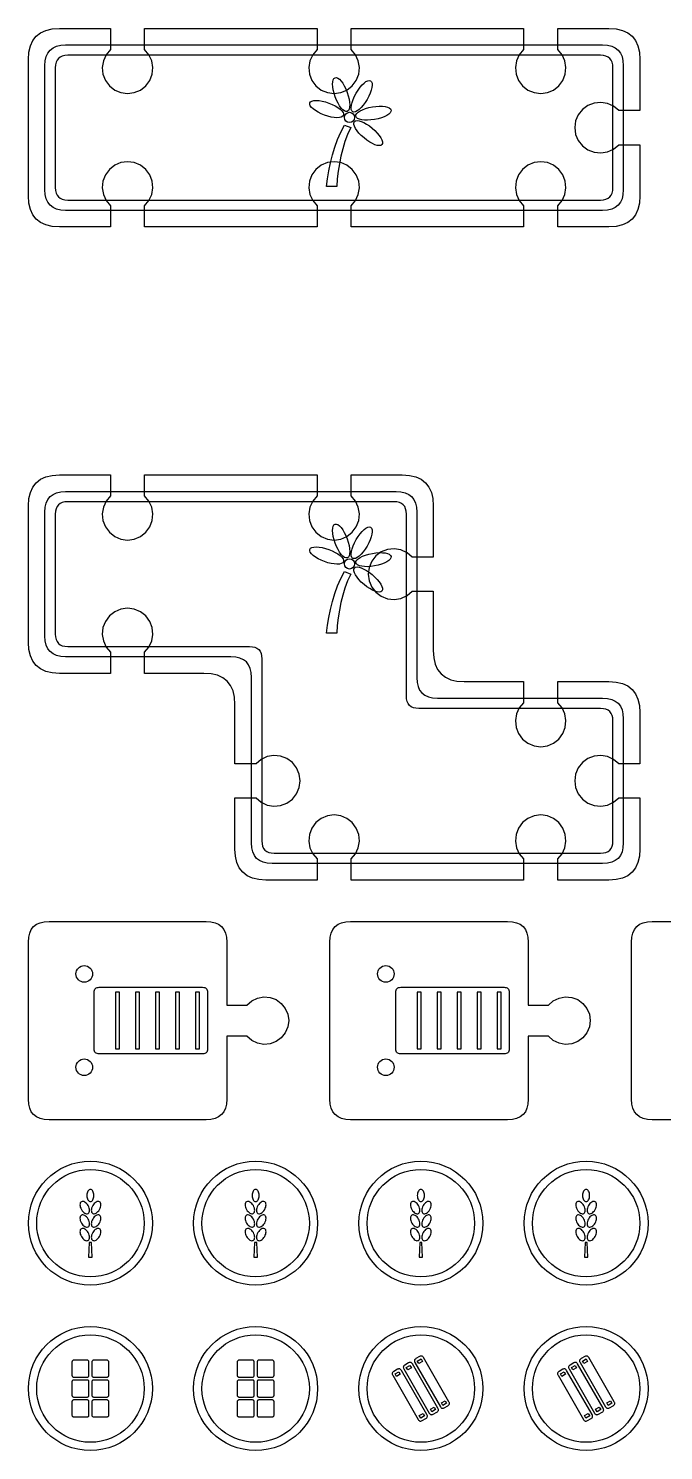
# Model space of a CAD drawing. Extents: x 4 to 296, y 4 to 585.
# Drawn here: x 4 to 65.5, y 447.1 to 584.7 of the extents above; entities that cross this region are included whole.
import ezdxf

# ---------------------------------------------------------------- set-up
doc = ezdxf.new("R2010")
doc.units = 0
doc.layers.add('CUT', color=1, linetype='CONTINUOUS')
doc.layers.add('RASTER', color=7, linetype='CONTINUOUS')

msp = doc.modelspace()

# ---------------------------------------------------------------- linework, layer by layer
at = {"layer": 'CUT'}
for points in [[(4, 581.7), (4.047, 582.403), (4.188, 583.013), (4.422, 583.528), (4.75, 583.95), (5.172, 584.278), (5.687, 584.513), (6.297, 584.653), (7, 584.7), (11.95, 584.7), (11.95, 582.661), (11.531, 582.162), (11.258, 581.569), (11.151, 580.926), (11.218, 580.277), (11.453, 579.669), (11.841, 579.145), (12.353, 578.741), (12.954, 578.487), (13.6, 578.4), (14.246, 578.487), (14.847, 578.741), (15.359, 579.145), (15.747, 579.669), (15.982, 580.277), (16.049, 580.926), (15.942, 581.569), (15.669, 582.162), (15.25, 582.661), (15.25, 584.7), (31.95, 584.7), (31.95, 582.661), (31.531, 582.162), (31.258, 581.569), (31.151, 580.926), (31.218, 580.277), (31.453, 579.669), (31.841, 579.145), (32.353, 578.741), (32.954, 578.487), (33.6, 578.4), (34.246, 578.487), (34.847, 578.741), (35.359, 579.145), (35.747, 579.669), (35.982, 580.277), (36.049, 580.926), (35.942, 581.569), (35.669, 582.162), (35.25, 582.661), (35.25, 584.7), (51.95, 584.7), (51.95, 582.661), (51.531, 582.162), (51.258, 581.569), (51.151, 580.926), (51.218, 580.277), (51.453, 579.669), (51.841, 579.145), (52.353, 578.741), (52.954, 578.487), (53.6, 578.4), (54.246, 578.487), (54.847, 578.741), (55.359, 579.145), (55.747, 579.669), (55.982, 580.277), (56.049, 580.926), (55.942, 581.569), (55.669, 582.162), (55.25, 582.661), (55.25, 584.7), (60.2, 584.7), (60.903, 584.653), (61.512, 584.513), (62.028, 584.278), (62.45, 583.95), (62.778, 583.528), (63.012, 583.013), (63.153, 582.403), (63.2, 581.7), (63.2, 576.75), (61.161, 576.75), (60.662, 577.169), (60.069, 577.442), (59.426, 577.549), (58.777, 577.482), (58.169, 577.247), (57.645, 576.859), (57.241, 576.347), (56.987, 575.746), (56.9, 575.1), (56.987, 574.454), (57.241, 573.853), (57.645, 573.341), (58.169, 572.953), (58.777, 572.718), (59.426, 572.651), (60.069, 572.758), (60.662, 573.031), (61.161, 573.45), (63.2, 573.45), (63.2, 568.5), (63.153, 567.797), (63.013, 567.188), (62.778, 566.672), (62.45, 566.25), (62.028, 565.922), (61.513, 565.688), (60.903, 565.547), (60.2, 565.5), (55.25, 565.5), (55.25, 567.539), (55.669, 568.038), (55.942, 568.631), (56.049, 569.274), (55.982, 569.923), (55.747, 570.531), (55.359, 571.055), (54.847, 571.459), (54.246, 571.713), (53.6, 571.8), (52.954, 571.713), (52.353, 571.459), (51.841, 571.055), (51.453, 570.531), (51.218, 569.923), (51.151, 569.274), (51.258, 568.631), (51.531, 568.038), (51.95, 567.539), (51.95, 565.5), (35.25, 565.5), (35.25, 567.539), (35.669, 568.038), (35.942, 568.631), (36.049, 569.274), (35.982, 569.923), (35.747, 570.531), (35.359, 571.055), (34.847, 571.459), (34.246, 571.713), (33.6, 571.8), (32.954, 571.713), (32.353, 571.459), (31.841, 571.055), (31.453, 570.531), (31.218, 569.923), (31.151, 569.274), (31.258, 568.631), (31.531, 568.038), (31.95, 567.539), (31.95, 565.5), (15.25, 565.5), (15.25, 567.539), (15.669, 568.038), (15.942, 568.631), (16.049, 569.274), (15.982, 569.923), (15.747, 570.531), (15.359, 571.055), (14.847, 571.459), (14.246, 571.713), (13.6, 571.8), (12.954, 571.713), (12.353, 571.459), (11.841, 571.055), (11.453, 570.531), (11.218, 569.923), (11.151, 569.274), (11.258, 568.631), (11.531, 568.038), (11.95, 567.539), (11.95, 565.5), (7, 565.5), (6.297, 565.547), (5.688, 565.688), (5.172, 565.922), (4.75, 566.25), (4.422, 566.672), (4.188, 567.188), (4.047, 567.797), (4, 568.5)], [(4, 538.5), (4.047, 539.203), (4.188, 539.813), (4.422, 540.328), (4.75, 540.75), (5.172, 541.078), (5.688, 541.313), (6.297, 541.453), (7, 541.5), (11.95, 541.5), (11.95, 539.461), (11.531, 538.962), (11.258, 538.369), (11.151, 537.726), (11.218, 537.077), (11.453, 536.469), (11.841, 535.945), (12.353, 535.541), (12.954, 535.287), (13.6, 535.2), (14.246, 535.287), (14.847, 535.541), (15.359, 535.945), (15.747, 536.469), (15.982, 537.077), (16.049, 537.726), (15.942, 538.369), (15.669, 538.962), (15.25, 539.461), (15.25, 541.5), (31.95, 541.5), (31.95, 539.461), (31.531, 538.962), (31.258, 538.369), (31.151, 537.726), (31.218, 537.077), (31.453, 536.469), (31.841, 535.945), (32.353, 535.541), (32.954, 535.287), (33.6, 535.2), (34.246, 535.287), (34.847, 535.541), (35.359, 535.945), (35.747, 536.469), (35.982, 537.077), (36.049, 537.726), (35.942, 538.369), (35.669, 538.962), (35.25, 539.461), (35.25, 541.5), (40.2, 541.5), (40.903, 541.453), (41.513, 541.313), (42.028, 541.078), (42.45, 540.75), (42.778, 540.328), (43.013, 539.813), (43.153, 539.203), (43.2, 538.5), (43.2, 533.55), (41.161, 533.55), (40.662, 533.969), (40.069, 534.242), (39.426, 534.349), (38.777, 534.282), (38.169, 534.047), (37.645, 533.659), (37.241, 533.147), (36.987, 532.546), (36.9, 531.9), (36.987, 531.254), (37.241, 530.653), (37.645, 530.141), (38.169, 529.753), (38.777, 529.518), (39.426, 529.451), (40.069, 529.558), (40.662, 529.831), (41.161, 530.25), (43.2, 530.25), (43.2, 524.5), (43.247, 523.797), (43.388, 523.188), (43.622, 522.672), (43.95, 522.25), (44.372, 521.922), (44.888, 521.688), (45.497, 521.547), (46.2, 521.5), (51.95, 521.5), (51.95, 519.461), (51.531, 518.962), (51.258, 518.369), (51.151, 517.726), (51.218, 517.077), (51.453, 516.469), (51.841, 515.945), (52.353, 515.541), (52.954, 515.287), (53.6, 515.2), (54.246, 515.287), (54.847, 515.541), (55.359, 515.945), (55.747, 516.469), (55.982, 517.077), (56.049, 517.726), (55.942, 518.369), (55.669, 518.962), (55.25, 519.461), (55.25, 521.5), (60.2, 521.5), (60.903, 521.453), (61.513, 521.313), (62.028, 521.078), (62.45, 520.75), (62.778, 520.328), (63.013, 519.813), (63.153, 519.203), (63.2, 518.5), (63.2, 513.55), (61.161, 513.55), (60.662, 513.969), (60.069, 514.242), (59.426, 514.349), (58.777, 514.282), (58.169, 514.047), (57.645, 513.659), (57.241, 513.147), (56.987, 512.546), (56.9, 511.9), (56.987, 511.254), (57.241, 510.653), (57.645, 510.141), (58.169, 509.753), (58.777, 509.518), (59.426, 509.451), (60.069, 509.558), (60.662, 509.831), (61.161, 510.25), (63.2, 510.25), (63.2, 505.3), (63.153, 504.597), (63.013, 503.988), (62.778, 503.472), (62.45, 503.05), (62.028, 502.722), (61.513, 502.488), (60.903, 502.347), (60.2, 502.3), (55.25, 502.3), (55.25, 504.339), (55.669, 504.838), (55.942, 505.431), (56.049, 506.074), (55.982, 506.723), (55.747, 507.331), (55.359, 507.855), (54.847, 508.259), (54.246, 508.513), (53.6, 508.6), (52.954, 508.513), (52.353, 508.259), (51.841, 507.855), (51.453, 507.331), (51.218, 506.723), (51.151, 506.074), (51.258, 505.431), (51.531, 504.838), (51.95, 504.339), (51.95, 502.3), (35.25, 502.3), (35.25, 504.339), (35.669, 504.838), (35.942, 505.431), (36.049, 506.074), (35.982, 506.723), (35.747, 507.331), (35.359, 507.855), (34.847, 508.259), (34.246, 508.513), (33.6, 508.6), (32.954, 508.513), (32.353, 508.259), (31.841, 507.855), (31.453, 507.331), (31.218, 506.723), (31.151, 506.074), (31.258, 505.431), (31.531, 504.838), (31.95, 504.339), (31.95, 502.3), (27, 502.3), (26.297, 502.347), (25.688, 502.488), (25.172, 502.722), (24.75, 503.05), (24.422, 503.472), (24.188, 503.988), (24.047, 504.597), (24, 505.3), (24, 510.25), (26.039, 510.25), (26.538, 509.831), (27.131, 509.558), (27.774, 509.451), (28.423, 509.518), (29.031, 509.753), (29.555, 510.141), (29.959, 510.653), (30.213, 511.254), (30.3, 511.9), (30.213, 512.546), (29.959, 513.147), (29.555, 513.659), (29.031, 514.047), (28.423, 514.282), (27.774, 514.349), (27.131, 514.242), (26.538, 513.969), (26.039, 513.55), (24, 513.55), (24, 519.3), (23.953, 520.003), (23.813, 520.613), (23.578, 521.128), (23.25, 521.55), (22.828, 521.878), (22.313, 522.113), (21.703, 522.253), (21, 522.3), (15.25, 522.3), (15.25, 524.339), (15.669, 524.838), (15.942, 525.431), (16.049, 526.074), (15.982, 526.723), (15.747, 527.331), (15.359, 527.855), (14.847, 528.259), (14.246, 528.513), (13.6, 528.6), (12.954, 528.513), (12.353, 528.259), (11.841, 527.855), (11.453, 527.331), (11.218, 526.723), (11.151, 526.074), (11.258, 525.431), (11.531, 524.838), (11.95, 524.339), (11.95, 522.3), (7, 522.3), (6.297, 522.347), (5.688, 522.488), (5.172, 522.722), (4.75, 523.05), (4.422, 523.472), (4.188, 523.988), (4.047, 524.597), (4, 525.3)], [(4, 496.3), (4.031, 496.769), (4.125, 497.175), (4.281, 497.519), (4.5, 497.8), (4.781, 498.019), (5.125, 498.175), (5.531, 498.269), (6, 498.3), (21.2, 498.3), (21.669, 498.269), (22.075, 498.175), (22.419, 498.019), (22.7, 497.8), (22.919, 497.519), (23.075, 497.175), (23.169, 496.769), (23.2, 496.3), (23.2, 490.2), (25.156, 490.2), (25.62, 490.611), (26.176, 490.883), (26.785, 490.997), (27.402, 490.944), (27.983, 490.729), (28.485, 490.366), (28.872, 489.883), (29.117, 489.314), (29.2, 488.7), (29.117, 488.086), (28.872, 487.517), (28.485, 487.034), (27.983, 486.671), (27.402, 486.456), (26.785, 486.403), (26.176, 486.517), (25.62, 486.789), (25.156, 487.2), (23.2, 487.2), (23.2, 481.1), (23.169, 480.631), (23.075, 480.225), (22.919, 479.881), (22.7, 479.6), (22.419, 479.381), (22.075, 479.225), (21.669, 479.131), (21.2, 479.1), (6, 479.1), (5.531, 479.131), (5.125, 479.225), (4.781, 479.381), (4.5, 479.6), (4.281, 479.881), (4.125, 480.225), (4.031, 480.631), (4, 481.1)], [(33.2, 496.3), (33.231, 496.769), (33.325, 497.175), (33.481, 497.519), (33.7, 497.8), (33.981, 498.019), (34.325, 498.175), (34.731, 498.269), (35.2, 498.3), (50.4, 498.3), (50.869, 498.269), (51.275, 498.175), (51.619, 498.019), (51.9, 497.8), (52.119, 497.519), (52.275, 497.175), (52.369, 496.769), (52.4, 496.3), (52.4, 490.2), (54.356, 490.2), (54.82, 490.611), (55.376, 490.883), (55.985, 490.997), (56.602, 490.944), (57.183, 490.729), (57.685, 490.366), (58.072, 489.883), (58.317, 489.314), (58.4, 488.7), (58.317, 488.086), (58.072, 487.517), (57.685, 487.034), (57.183, 486.671), (56.602, 486.456), (55.985, 486.403), (55.376, 486.517), (54.82, 486.789), (54.356, 487.2), (52.4, 487.2), (52.4, 481.1), (52.369, 480.631), (52.275, 480.225), (52.119, 479.881), (51.9, 479.6), (51.619, 479.381), (51.275, 479.225), (50.869, 479.131), (50.4, 479.1), (35.2, 479.1), (34.731, 479.131), (34.325, 479.225), (33.981, 479.381), (33.7, 479.6), (33.481, 479.881), (33.325, 480.225), (33.231, 480.631), (33.2, 481.1)]]:
    msp.add_lwpolyline(points, close=True, dxfattribs=at)
msp.add_lwpolyline([(79.6, 479.1), (64.4, 479.1), (63.931, 479.131), (63.525, 479.225), (63.181, 479.381), (62.9, 479.6), (62.681, 479.881), (62.525, 480.225), (62.431, 480.631), (62.4, 481.1), (62.4, 496.3), (62.431, 496.769), (62.525, 497.175), (62.681, 497.519), (62.9, 497.8), (63.181, 498.019), (63.525, 498.175), (63.931, 498.269), (64.4, 498.3), (79.6, 498.3)], dxfattribs=at)
for centre in [(10, 469.1), (26, 469.1), (42, 469.1), (58, 469.1), (10, 453.1), (26, 453.1), (42, 453.1), (58, 453.1)]:
    msp.add_circle(centre, 6, dxfattribs=at)
at = {"layer": 'RASTER'}
for points in [[(5.6, 581.1), (5.631, 581.569), (5.725, 581.975), (5.881, 582.319), (6.1, 582.6), (6.381, 582.819), (6.725, 582.975), (7.131, 583.069), (7.6, 583.1), (59.6, 583.1), (60.069, 583.069), (60.475, 582.975), (60.819, 582.819), (61.1, 582.6), (61.319, 582.319), (61.475, 581.975), (61.569, 581.569), (61.6, 581.1), (61.6, 569.1), (61.569, 568.631), (61.475, 568.225), (61.319, 567.881), (61.1, 567.6), (60.819, 567.381), (60.475, 567.225), (60.069, 567.131), (59.6, 567.1), (7.6, 567.1), (7.131, 567.131), (6.725, 567.225), (6.381, 567.381), (6.1, 567.6), (5.881, 567.881), (5.725, 568.225), (5.631, 568.631), (5.6, 569.1)], [(6.6, 580.9), (6.6, 569.3), (6.619, 569.019), (6.675, 568.775), (6.769, 568.569), (6.9, 568.4), (7.069, 568.269), (7.275, 568.175), (7.519, 568.119), (7.8, 568.1), (59.4, 568.1), (59.681, 568.119), (59.925, 568.175), (60.131, 568.269), (60.3, 568.4), (60.431, 568.569), (60.525, 568.775), (60.581, 569.019), (60.6, 569.3), (60.6, 580.9), (60.581, 581.181), (60.525, 581.425), (60.431, 581.631), (60.3, 581.8), (60.131, 581.931), (59.925, 582.025), (59.681, 582.081), (59.4, 582.1), (7.8, 582.1), (7.519, 582.081), (7.275, 582.025), (7.069, 581.931), (6.9, 581.8), (6.769, 581.631), (6.675, 581.425), (6.619, 581.181), (6.6, 580.9)], [(33.688, 579.937), (33.818, 579.947), (33.962, 579.892), (34.116, 579.777), (34.274, 579.609), (34.433, 579.394), (34.588, 579.136), (34.733, 578.842), (34.865, 578.518), (34.973, 578.185), (35.05, 577.866), (35.097, 577.57), (35.114, 577.302), (35.1, 577.072), (35.056, 576.885), (34.981, 576.75), (34.876, 576.675), (34.746, 576.665), (34.603, 576.72), (34.449, 576.835), (34.29, 577.002), (34.131, 577.218), (33.976, 577.476), (33.831, 577.769), (33.7, 578.094), (33.592, 578.427), (33.514, 578.746), (33.467, 579.042), (33.45, 579.309), (33.464, 579.54), (33.508, 579.726), (33.583, 579.861), (33.688, 579.937)], [(37.134, 579.636), (37.225, 579.543), (37.275, 579.397), (37.286, 579.206), (37.259, 578.976), (37.197, 578.716), (37.099, 578.432), (36.967, 578.132), (36.803, 577.822), (36.617, 577.526), (36.423, 577.262), (36.226, 577.035), (36.032, 576.85), (35.846, 576.712), (35.675, 576.626), (35.524, 576.597), (35.398, 576.629), (35.307, 576.722), (35.257, 576.868), (35.246, 577.059), (35.273, 577.288), (35.335, 577.549), (35.433, 577.833), (35.565, 578.133), (35.729, 578.442), (35.915, 578.739), (36.109, 579.003), (36.306, 579.23), (36.5, 579.415), (36.686, 579.552), (36.857, 579.638), (37.008, 579.668), (37.134, 579.636)], [(31.243, 577.492), (31.319, 577.597), (31.454, 577.672), (31.64, 577.716), (31.871, 577.73), (32.138, 577.713), (32.434, 577.666), (32.753, 577.588), (33.086, 577.48), (33.411, 577.349), (33.704, 577.204), (33.962, 577.049), (34.178, 576.89), (34.345, 576.731), (34.46, 576.577), (34.515, 576.434), (34.505, 576.304), (34.43, 576.199), (34.295, 576.124), (34.108, 576.08), (33.878, 576.066), (33.61, 576.083), (33.314, 576.13), (32.995, 576.207), (32.662, 576.315), (32.338, 576.447), (32.044, 576.592), (31.786, 576.747), (31.571, 576.906), (31.403, 577.064), (31.288, 577.218), (31.233, 577.362), (31.243, 577.492)], [(39.118, 576.803), (39.105, 576.673), (39.025, 576.541), (38.886, 576.41), (38.693, 576.283), (38.453, 576.163), (38.173, 576.056), (37.858, 575.964), (37.516, 575.891), (37.169, 575.842), (36.842, 575.821), (36.542, 575.826), (36.275, 575.856), (36.051, 575.91), (35.875, 575.986), (35.755, 576.083), (35.699, 576.2), (35.712, 576.329), (35.791, 576.461), (35.93, 576.593), (36.123, 576.72), (36.363, 576.839), (36.644, 576.946), (36.958, 577.039), (37.301, 577.112), (37.647, 577.16), (37.974, 577.181), (38.275, 577.176), (38.541, 577.146), (38.766, 577.092), (38.942, 577.017), (39.061, 576.919), (39.118, 576.803)], [(32.856, 569.396), (32.961, 570.15), (33.092, 570.919), (33.253, 571.693), (33.445, 572.465), (33.672, 573.225), (33.937, 573.965), (34.243, 574.675), (34.592, 575.348), (35.212, 575.1), (34.909, 574.438), (34.65, 573.755), (34.432, 573.055), (34.251, 572.341), (34.105, 571.615), (33.991, 570.88), (33.907, 570.14), (33.848, 569.396)], [(38.223, 573.462), (38.115, 573.389), (37.963, 573.365), (37.773, 573.387), (37.551, 573.453), (37.306, 573.56), (37.043, 573.706), (36.77, 573.887), (36.494, 574.103), (36.234, 574.337), (36.008, 574.574), (35.819, 574.808), (35.671, 575.031), (35.567, 575.237), (35.512, 575.421), (35.51, 575.575), (35.563, 575.693), (35.67, 575.767), (35.823, 575.791), (36.013, 575.768), (36.234, 575.702), (36.48, 575.595), (36.742, 575.45), (37.015, 575.268), (37.291, 575.053), (37.551, 574.818), (37.778, 574.581), (37.967, 574.348), (38.115, 574.124), (38.218, 573.918), (38.273, 573.734), (38.276, 573.58), (38.223, 573.462)], [(5.6, 537.9), (5.631, 538.369), (5.725, 538.775), (5.881, 539.119), (6.1, 539.4), (6.381, 539.619), (6.725, 539.775), (7.131, 539.869), (7.6, 539.9), (39.6, 539.9), (40.069, 539.869), (40.475, 539.775), (40.819, 539.619), (41.1, 539.4), (41.319, 539.119), (41.475, 538.775), (41.569, 538.369), (41.6, 537.9), (41.6, 521.9), (41.631, 521.431), (41.725, 521.025), (41.881, 520.681), (42.1, 520.4), (42.381, 520.181), (42.725, 520.025), (43.131, 519.931), (43.6, 519.9), (59.6, 519.9), (60.069, 519.869), (60.475, 519.775), (60.819, 519.619), (61.1, 519.4), (61.319, 519.119), (61.475, 518.775), (61.569, 518.369), (61.6, 517.9), (61.6, 505.9), (61.569, 505.431), (61.475, 505.025), (61.319, 504.681), (61.1, 504.4), (60.819, 504.181), (60.475, 504.025), (60.069, 503.931), (59.6, 503.9), (27.6, 503.9), (27.131, 503.931), (26.725, 504.025), (26.381, 504.181), (26.1, 504.4), (25.881, 504.681), (25.725, 505.025), (25.631, 505.431), (25.6, 505.9), (25.6, 521.9), (25.569, 522.369), (25.475, 522.775), (25.319, 523.119), (25.1, 523.4), (24.819, 523.619), (24.475, 523.775), (24.069, 523.869), (23.6, 523.9), (7.6, 523.9), (7.131, 523.931), (6.725, 524.025), (6.381, 524.181), (6.1, 524.4), (5.881, 524.681), (5.725, 525.025), (5.631, 525.431), (5.6, 525.9)], [(6.6, 537.7), (6.6, 526.1), (6.619, 525.819), (6.675, 525.575), (6.769, 525.369), (6.9, 525.2), (7.069, 525.069), (7.275, 524.975), (7.519, 524.919), (7.8, 524.9), (25.4, 524.9), (25.681, 524.881), (25.925, 524.825), (26.131, 524.731), (26.3, 524.6), (26.431, 524.431), (26.525, 524.225), (26.581, 523.981), (26.6, 523.7), (26.6, 506.1), (26.619, 505.819), (26.675, 505.575), (26.769, 505.369), (26.9, 505.2), (27.069, 505.069), (27.275, 504.975), (27.519, 504.919), (27.8, 504.9), (59.4, 504.9), (59.681, 504.919), (59.925, 504.975), (60.131, 505.069), (60.3, 505.2), (60.431, 505.369), (60.525, 505.575), (60.581, 505.819), (60.6, 506.1), (60.6, 517.7), (60.581, 517.981), (60.525, 518.225), (60.431, 518.431), (60.3, 518.6), (60.131, 518.731), (59.925, 518.825), (59.681, 518.881), (59.4, 518.9), (41.8, 518.9), (41.519, 518.919), (41.275, 518.975), (41.069, 519.069), (40.9, 519.2), (40.769, 519.369), (40.675, 519.575), (40.619, 519.819), (40.6, 520.1), (40.6, 537.7), (40.581, 537.981), (40.525, 538.225), (40.431, 538.431), (40.3, 538.6), (40.131, 538.731), (39.925, 538.825), (39.681, 538.881), (39.4, 538.9), (7.8, 538.9), (7.519, 538.881), (7.275, 538.825), (7.069, 538.731), (6.9, 538.6), (6.769, 538.431), (6.675, 538.225), (6.619, 537.981), (6.6, 537.7)], [(33.688, 536.737), (33.818, 536.747), (33.962, 536.692), (34.116, 536.577), (34.274, 536.409), (34.433, 536.194), (34.588, 535.936), (34.733, 535.642), (34.865, 535.318), (34.973, 534.985), (35.05, 534.666), (35.097, 534.37), (35.114, 534.102), (35.1, 533.872), (35.056, 533.685), (34.981, 533.55), (34.876, 533.475), (34.746, 533.465), (34.603, 533.52), (34.449, 533.635), (34.29, 533.802), (34.131, 534.018), (33.976, 534.276), (33.831, 534.569), (33.7, 534.894), (33.592, 535.227), (33.514, 535.546), (33.467, 535.842), (33.45, 536.109), (33.464, 536.34), (33.508, 536.526), (33.583, 536.661), (33.688, 536.737)], [(37.134, 536.436), (37.225, 536.343), (37.275, 536.197), (37.286, 536.006), (37.259, 535.776), (37.197, 535.516), (37.099, 535.232), (36.967, 534.932), (36.803, 534.622), (36.617, 534.326), (36.423, 534.062), (36.226, 533.835), (36.032, 533.65), (35.846, 533.512), (35.675, 533.426), (35.524, 533.397), (35.398, 533.429), (35.307, 533.522), (35.257, 533.668), (35.246, 533.859), (35.273, 534.088), (35.335, 534.349), (35.433, 534.633), (35.565, 534.933), (35.729, 535.242), (35.915, 535.539), (36.109, 535.803), (36.306, 536.03), (36.5, 536.215), (36.686, 536.352), (36.857, 536.438), (37.008, 536.468), (37.134, 536.436)], [(31.243, 534.292), (31.319, 534.397), (31.454, 534.472), (31.64, 534.516), (31.871, 534.53), (32.138, 534.513), (32.434, 534.466), (32.753, 534.388), (33.086, 534.28), (33.411, 534.149), (33.704, 534.004), (33.962, 533.849), (34.178, 533.69), (34.345, 533.531), (34.46, 533.377), (34.515, 533.234), (34.505, 533.104), (34.43, 532.999), (34.295, 532.924), (34.108, 532.88), (33.878, 532.866), (33.61, 532.883), (33.314, 532.93), (32.995, 533.007), (32.662, 533.115), (32.338, 533.247), (32.044, 533.392), (31.786, 533.547), (31.571, 533.706), (31.403, 533.864), (31.288, 534.018), (31.233, 534.162), (31.243, 534.292)], [(39.118, 533.603), (39.105, 533.473), (39.025, 533.341), (38.886, 533.21), (38.693, 533.083), (38.453, 532.963), (38.173, 532.856), (37.858, 532.764), (37.516, 532.691), (37.169, 532.642), (36.842, 532.621), (36.542, 532.626), (36.275, 532.656), (36.051, 532.71), (35.875, 532.786), (35.755, 532.883), (35.699, 533), (35.712, 533.129), (35.791, 533.261), (35.93, 533.393), (36.123, 533.52), (36.363, 533.639), (36.644, 533.746), (36.958, 533.839), (37.301, 533.912), (37.647, 533.96), (37.974, 533.981), (38.275, 533.976), (38.541, 533.946), (38.766, 533.892), (38.942, 533.817), (39.061, 533.719), (39.118, 533.603)], [(38.223, 530.262), (38.115, 530.189), (37.963, 530.165), (37.773, 530.187), (37.551, 530.253), (37.306, 530.36), (37.043, 530.506), (36.77, 530.687), (36.494, 530.903), (36.234, 531.137), (36.008, 531.374), (35.819, 531.608), (35.671, 531.831), (35.567, 532.037), (35.512, 532.221), (35.51, 532.375), (35.563, 532.493), (35.67, 532.567), (35.823, 532.591), (36.013, 532.568), (36.234, 532.502), (36.48, 532.395), (36.742, 532.25), (37.015, 532.068), (37.291, 531.853), (37.551, 531.618), (37.778, 531.381), (37.967, 531.148), (38.115, 530.924), (38.218, 530.718), (38.273, 530.534), (38.276, 530.38), (38.223, 530.262)], [(32.856, 526.196), (32.961, 526.95), (33.092, 527.719), (33.253, 528.493), (33.445, 529.265), (33.672, 530.025), (33.937, 530.765), (34.243, 531.475), (34.592, 532.148), (35.212, 531.9), (34.909, 531.238), (34.65, 530.555), (34.432, 529.855), (34.251, 529.141), (34.105, 528.415), (33.991, 527.68), (33.907, 526.94), (33.848, 526.196)], [(10.374, 491.442), (10.382, 491.555), (10.405, 491.653), (10.442, 491.737), (10.495, 491.805), (10.563, 491.858), (10.647, 491.895), (10.745, 491.918), (10.858, 491.926), (20.858, 491.926), (20.971, 491.918), (21.069, 491.895), (21.152, 491.858), (21.22, 491.805), (21.273, 491.737), (21.311, 491.653), (21.334, 491.555), (21.341, 491.442), (21.341, 485.958), (21.334, 485.845), (21.311, 485.747), (21.273, 485.663), (21.22, 485.595), (21.152, 485.542), (21.069, 485.505), (20.971, 485.482), (20.858, 485.474), (10.858, 485.474), (10.745, 485.482), (10.647, 485.505), (10.563, 485.542), (10.495, 485.595), (10.442, 485.663), (10.405, 485.747), (10.382, 485.845), (10.374, 485.958)], [(12.439, 491.442), (12.439, 485.958), (12.826, 485.958), (12.826, 491.442), (12.439, 491.442)], [(14.374, 491.442), (14.374, 485.958), (14.761, 485.958), (14.761, 491.442), (14.374, 491.442)], [(16.31, 491.442), (16.31, 485.958), (16.697, 485.958), (16.697, 491.442), (16.31, 491.442)], [(18.245, 491.442), (18.245, 485.958), (18.632, 485.958), (18.632, 491.442), (18.245, 491.442)], [(20.18, 491.442), (20.18, 485.958), (20.567, 485.958), (20.567, 491.442), (20.18, 491.442)], [(39.574, 491.442), (39.582, 491.555), (39.605, 491.653), (39.642, 491.737), (39.695, 491.805), (39.763, 491.858), (39.847, 491.895), (39.945, 491.918), (40.058, 491.926), (50.058, 491.926), (50.171, 491.918), (50.269, 491.895), (50.352, 491.858), (50.42, 491.805), (50.473, 491.737), (50.511, 491.653), (50.534, 491.555), (50.541, 491.442), (50.541, 485.958), (50.534, 485.845), (50.511, 485.747), (50.473, 485.663), (50.42, 485.595), (50.352, 485.542), (50.269, 485.505), (50.171, 485.482), (50.058, 485.474), (40.058, 485.474), (39.945, 485.482), (39.847, 485.505), (39.763, 485.542), (39.695, 485.595), (39.642, 485.663), (39.605, 485.747), (39.582, 485.845), (39.574, 485.958)], [(41.639, 491.442), (41.639, 485.958), (42.026, 485.958), (42.026, 491.442), (41.639, 491.442)], [(43.574, 491.442), (43.574, 485.958), (43.961, 485.958), (43.961, 491.442), (43.574, 491.442)], [(45.51, 491.442), (45.51, 485.958), (45.897, 485.958), (45.897, 491.442), (45.51, 491.442)], [(47.445, 491.442), (47.445, 485.958), (47.832, 485.958), (47.832, 491.442), (47.445, 491.442)], [(49.38, 491.442), (49.38, 485.958), (49.767, 485.958), (49.767, 491.442), (49.38, 491.442)], [(10.343, 471.777), (10.336, 471.895), (10.316, 472.004), (10.285, 472.103), (10.243, 472.19), (10.192, 472.261), (10.134, 472.315), (10.069, 472.349), (10, 472.36), (9.931, 472.349), (9.866, 472.315), (9.808, 472.261), (9.757, 472.19), (9.715, 472.103), (9.684, 472.004), (9.664, 471.895), (9.657, 471.777), (9.664, 471.659), (9.684, 471.55), (9.715, 471.451), (9.757, 471.364), (9.808, 471.293), (9.866, 471.239), (9.931, 471.205), (10, 471.194), (10.069, 471.205), (10.134, 471.239), (10.192, 471.293), (10.243, 471.364), (10.285, 471.451), (10.316, 471.55), (10.336, 471.659), (10.343, 471.777)], [(26.343, 471.777), (26.336, 471.895), (26.316, 472.004), (26.285, 472.103), (26.243, 472.19), (26.192, 472.261), (26.134, 472.315), (26.069, 472.349), (26, 472.36), (25.931, 472.349), (25.866, 472.315), (25.808, 472.261), (25.757, 472.19), (25.715, 472.103), (25.684, 472.004), (25.664, 471.895), (25.657, 471.777), (25.664, 471.659), (25.684, 471.55), (25.715, 471.451), (25.757, 471.364), (25.808, 471.293), (25.866, 471.239), (25.931, 471.205), (26, 471.194), (26.069, 471.205), (26.134, 471.239), (26.192, 471.293), (26.243, 471.364), (26.285, 471.451), (26.316, 471.55), (26.336, 471.659), (26.343, 471.777)], [(42.343, 471.777), (42.336, 471.895), (42.316, 472.004), (42.285, 472.103), (42.243, 472.19), (42.192, 472.261), (42.134, 472.315), (42.069, 472.349), (42, 472.36), (41.931, 472.349), (41.866, 472.315), (41.808, 472.261), (41.757, 472.19), (41.715, 472.103), (41.684, 472.004), (41.664, 471.895), (41.657, 471.777), (41.664, 471.659), (41.684, 471.55), (41.715, 471.451), (41.757, 471.364), (41.808, 471.293), (41.866, 471.239), (41.931, 471.205), (42, 471.194), (42.069, 471.205), (42.134, 471.239), (42.192, 471.293), (42.243, 471.364), (42.285, 471.451), (42.316, 471.55), (42.336, 471.659), (42.343, 471.777)], [(58.343, 471.777), (58.336, 471.895), (58.316, 472.004), (58.285, 472.103), (58.243, 472.19), (58.192, 472.261), (58.134, 472.315), (58.069, 472.349), (58, 472.36), (57.931, 472.349), (57.866, 472.315), (57.808, 472.261), (57.757, 472.19), (57.715, 472.103), (57.684, 472.004), (57.664, 471.895), (57.657, 471.777), (57.664, 471.659), (57.684, 471.55), (57.715, 471.451), (57.757, 471.364), (57.808, 471.293), (57.866, 471.239), (57.931, 471.205), (58, 471.194), (58.069, 471.205), (58.134, 471.239), (58.192, 471.293), (58.243, 471.364), (58.285, 471.451), (58.316, 471.55), (58.336, 471.659), (58.343, 471.777)], [(9.778, 470.799), (9.705, 470.909), (9.625, 471.004), (9.54, 471.082), (9.452, 471.143), (9.363, 471.184), (9.278, 471.204), (9.197, 471.201), (9.125, 471.175), (9.066, 471.125), (9.023, 471.057), (8.998, 470.973), (8.989, 470.876), (8.997, 470.769), (9.023, 470.656), (9.065, 470.539), (9.124, 470.421), (9.196, 470.311), (9.277, 470.216), (9.362, 470.138), (9.45, 470.077), (9.538, 470.036), (9.624, 470.016), (9.704, 470.019), (9.777, 470.045), (9.836, 470.095), (9.879, 470.163), (9.904, 470.247), (9.913, 470.344), (9.904, 470.451), (9.879, 470.564), (9.837, 470.681), (9.778, 470.799)], [(10.876, 470.421), (10.935, 470.539), (10.977, 470.656), (11.003, 470.769), (11.011, 470.876), (11.002, 470.973), (10.977, 471.057), (10.934, 471.125), (10.875, 471.175), (10.803, 471.201), (10.722, 471.204), (10.637, 471.184), (10.548, 471.143), (10.46, 471.082), (10.375, 471.004), (10.295, 470.909), (10.222, 470.799), (10.163, 470.681), (10.121, 470.564), (10.096, 470.451), (10.087, 470.344), (10.096, 470.247), (10.121, 470.163), (10.164, 470.095), (10.223, 470.045), (10.296, 470.019), (10.376, 470.016), (10.462, 470.036), (10.55, 470.077), (10.638, 470.138), (10.723, 470.216), (10.804, 470.311), (10.876, 470.421)], [(25.778, 470.799), (25.705, 470.909), (25.625, 471.004), (25.54, 471.082), (25.452, 471.143), (25.363, 471.184), (25.278, 471.204), (25.197, 471.201), (25.125, 471.175), (25.066, 471.125), (25.023, 471.057), (24.998, 470.973), (24.989, 470.876), (24.997, 470.769), (25.023, 470.656), (25.065, 470.539), (25.124, 470.421), (25.196, 470.311), (25.277, 470.216), (25.362, 470.138), (25.45, 470.077), (25.538, 470.036), (25.624, 470.016), (25.704, 470.019), (25.777, 470.045), (25.836, 470.095), (25.879, 470.163), (25.904, 470.247), (25.913, 470.344), (25.904, 470.451), (25.879, 470.564), (25.837, 470.681), (25.778, 470.799)], [(26.876, 470.421), (26.935, 470.539), (26.977, 470.656), (27.003, 470.769), (27.011, 470.876), (27.002, 470.973), (26.977, 471.057), (26.934, 471.125), (26.875, 471.175), (26.803, 471.201), (26.722, 471.204), (26.637, 471.184), (26.548, 471.143), (26.46, 471.082), (26.375, 471.004), (26.295, 470.909), (26.222, 470.799), (26.163, 470.681), (26.121, 470.564), (26.096, 470.451), (26.087, 470.344), (26.096, 470.247), (26.121, 470.163), (26.164, 470.095), (26.223, 470.045), (26.296, 470.019), (26.376, 470.016), (26.462, 470.036), (26.55, 470.077), (26.638, 470.138), (26.723, 470.216), (26.804, 470.311), (26.876, 470.421)], [(41.778, 470.799), (41.705, 470.909), (41.625, 471.004), (41.54, 471.082), (41.452, 471.143), (41.363, 471.184), (41.278, 471.204), (41.197, 471.201), (41.125, 471.175), (41.066, 471.125), (41.023, 471.057), (40.998, 470.973), (40.989, 470.876), (40.997, 470.769), (41.023, 470.656), (41.065, 470.539), (41.124, 470.421), (41.196, 470.311), (41.277, 470.216), (41.362, 470.138), (41.45, 470.077), (41.538, 470.036), (41.624, 470.016), (41.704, 470.019), (41.777, 470.045), (41.836, 470.095), (41.879, 470.163), (41.904, 470.247), (41.913, 470.344), (41.904, 470.451), (41.879, 470.564), (41.837, 470.681), (41.778, 470.799)], [(42.876, 470.421), (42.935, 470.539), (42.977, 470.656), (43.003, 470.769), (43.011, 470.876), (43.002, 470.973), (42.977, 471.057), (42.934, 471.125), (42.875, 471.175), (42.803, 471.201), (42.722, 471.204), (42.637, 471.184), (42.548, 471.143), (42.46, 471.082), (42.375, 471.004), (42.295, 470.909), (42.222, 470.799), (42.163, 470.681), (42.121, 470.564), (42.096, 470.451), (42.087, 470.344), (42.096, 470.247), (42.121, 470.163), (42.164, 470.095), (42.223, 470.045), (42.296, 470.019), (42.376, 470.016), (42.462, 470.036), (42.55, 470.077), (42.638, 470.138), (42.723, 470.216), (42.804, 470.311), (42.876, 470.421)], [(57.778, 470.799), (57.705, 470.909), (57.625, 471.004), (57.54, 471.082), (57.452, 471.143), (57.363, 471.184), (57.278, 471.204), (57.197, 471.201), (57.125, 471.175), (57.066, 471.125), (57.023, 471.057), (56.998, 470.973), (56.989, 470.876), (56.997, 470.769), (57.023, 470.656), (57.065, 470.539), (57.124, 470.421), (57.196, 470.311), (57.277, 470.216), (57.362, 470.138), (57.45, 470.077), (57.538, 470.036), (57.624, 470.016), (57.704, 470.019), (57.777, 470.045), (57.836, 470.095), (57.879, 470.163), (57.904, 470.247), (57.913, 470.344), (57.904, 470.451), (57.879, 470.564), (57.837, 470.681), (57.778, 470.799)], [(58.876, 470.421), (58.935, 470.539), (58.977, 470.656), (59.003, 470.769), (59.011, 470.876), (59.002, 470.973), (58.977, 471.057), (58.934, 471.125), (58.875, 471.175), (58.803, 471.201), (58.722, 471.204), (58.637, 471.184), (58.548, 471.143), (58.46, 471.082), (58.375, 471.004), (58.295, 470.909), (58.222, 470.799), (58.163, 470.681), (58.121, 470.564), (58.096, 470.451), (58.087, 470.344), (58.096, 470.247), (58.121, 470.163), (58.164, 470.095), (58.223, 470.045), (58.296, 470.019), (58.376, 470.016), (58.462, 470.036), (58.55, 470.077), (58.638, 470.138), (58.723, 470.216), (58.804, 470.311), (58.876, 470.421)], [(9.778, 469.495), (9.705, 469.605), (9.625, 469.7), (9.54, 469.778), (9.452, 469.839), (9.363, 469.88), (9.278, 469.9), (9.197, 469.897), (9.125, 469.871), (9.066, 469.821), (9.023, 469.753), (8.998, 469.669), (8.989, 469.572), (8.997, 469.465), (9.023, 469.352), (9.065, 469.235), (9.124, 469.117), (9.196, 469.007), (9.277, 468.912), (9.362, 468.834), (9.45, 468.773), (9.538, 468.732), (9.624, 468.712), (9.704, 468.715), (9.777, 468.741), (9.836, 468.791), (9.879, 468.859), (9.904, 468.943), (9.913, 469.04), (9.904, 469.147), (9.879, 469.26), (9.837, 469.377), (9.778, 469.495)], [(10.876, 469.117), (10.935, 469.235), (10.977, 469.352), (11.003, 469.465), (11.011, 469.572), (11.002, 469.669), (10.977, 469.753), (10.934, 469.821), (10.875, 469.871), (10.803, 469.897), (10.722, 469.9), (10.637, 469.88), (10.548, 469.839), (10.46, 469.778), (10.375, 469.7), (10.295, 469.605), (10.222, 469.495), (10.163, 469.377), (10.121, 469.26), (10.096, 469.147), (10.087, 469.04), (10.096, 468.943), (10.121, 468.859), (10.164, 468.791), (10.223, 468.741), (10.296, 468.715), (10.376, 468.712), (10.462, 468.732), (10.55, 468.773), (10.638, 468.834), (10.723, 468.912), (10.804, 469.007), (10.876, 469.117)], [(25.778, 469.495), (25.705, 469.605), (25.625, 469.7), (25.54, 469.778), (25.452, 469.839), (25.363, 469.88), (25.278, 469.9), (25.197, 469.897), (25.125, 469.871), (25.066, 469.821), (25.023, 469.753), (24.998, 469.669), (24.989, 469.572), (24.997, 469.465), (25.023, 469.352), (25.065, 469.235), (25.124, 469.117), (25.196, 469.007), (25.277, 468.912), (25.362, 468.834), (25.45, 468.773), (25.538, 468.732), (25.624, 468.712), (25.704, 468.715), (25.777, 468.741), (25.836, 468.791), (25.879, 468.859), (25.904, 468.943), (25.913, 469.04), (25.904, 469.147), (25.879, 469.26), (25.837, 469.377), (25.778, 469.495)], [(26.876, 469.117), (26.935, 469.235), (26.977, 469.352), (27.003, 469.465), (27.011, 469.572), (27.002, 469.669), (26.977, 469.753), (26.934, 469.821), (26.875, 469.871), (26.803, 469.897), (26.722, 469.9), (26.637, 469.88), (26.548, 469.839), (26.46, 469.778), (26.375, 469.7), (26.295, 469.605), (26.222, 469.495), (26.163, 469.377), (26.121, 469.26), (26.096, 469.147), (26.087, 469.04), (26.096, 468.943), (26.121, 468.859), (26.164, 468.791), (26.223, 468.741), (26.296, 468.715), (26.376, 468.712), (26.462, 468.732), (26.55, 468.773), (26.638, 468.834), (26.723, 468.912), (26.804, 469.007), (26.876, 469.117)], [(41.778, 469.495), (41.705, 469.605), (41.625, 469.7), (41.54, 469.778), (41.452, 469.839), (41.363, 469.88), (41.278, 469.9), (41.197, 469.897), (41.125, 469.871), (41.066, 469.821), (41.023, 469.753), (40.998, 469.669), (40.989, 469.572), (40.997, 469.465), (41.023, 469.352), (41.065, 469.235), (41.124, 469.117), (41.196, 469.007), (41.277, 468.912), (41.362, 468.834), (41.45, 468.773), (41.538, 468.732), (41.624, 468.712), (41.704, 468.715), (41.777, 468.741), (41.836, 468.791), (41.879, 468.859), (41.904, 468.943), (41.913, 469.04), (41.904, 469.147), (41.879, 469.26), (41.837, 469.377), (41.778, 469.495)], [(42.876, 469.117), (42.935, 469.235), (42.977, 469.352), (43.003, 469.465), (43.011, 469.572), (43.002, 469.669), (42.977, 469.753), (42.934, 469.821), (42.875, 469.871), (42.803, 469.897), (42.722, 469.9), (42.637, 469.88), (42.548, 469.839), (42.46, 469.778), (42.375, 469.7), (42.295, 469.605), (42.222, 469.495), (42.163, 469.377), (42.121, 469.26), (42.096, 469.147), (42.087, 469.04), (42.096, 468.943), (42.121, 468.859), (42.164, 468.791), (42.223, 468.741), (42.296, 468.715), (42.376, 468.712), (42.462, 468.732), (42.55, 468.773), (42.638, 468.834), (42.723, 468.912), (42.804, 469.007), (42.876, 469.117)], [(57.778, 469.495), (57.705, 469.605), (57.625, 469.7), (57.54, 469.778), (57.452, 469.839), (57.363, 469.88), (57.278, 469.9), (57.197, 469.897), (57.125, 469.871), (57.066, 469.821), (57.023, 469.753), (56.998, 469.669), (56.989, 469.572), (56.997, 469.465), (57.023, 469.352), (57.065, 469.235), (57.124, 469.117), (57.196, 469.007), (57.277, 468.912), (57.362, 468.834), (57.45, 468.773), (57.538, 468.732), (57.624, 468.712), (57.704, 468.715), (57.777, 468.741), (57.836, 468.791), (57.879, 468.859), (57.904, 468.943), (57.913, 469.04), (57.904, 469.147), (57.879, 469.26), (57.837, 469.377), (57.778, 469.495)], [(58.876, 469.117), (58.935, 469.235), (58.977, 469.352), (59.003, 469.465), (59.011, 469.572), (59.002, 469.669), (58.977, 469.753), (58.934, 469.821), (58.875, 469.871), (58.803, 469.897), (58.722, 469.9), (58.637, 469.88), (58.548, 469.839), (58.46, 469.778), (58.375, 469.7), (58.295, 469.605), (58.222, 469.495), (58.163, 469.377), (58.121, 469.26), (58.096, 469.147), (58.087, 469.04), (58.096, 468.943), (58.121, 468.859), (58.164, 468.791), (58.223, 468.741), (58.296, 468.715), (58.376, 468.712), (58.462, 468.732), (58.55, 468.773), (58.638, 468.834), (58.723, 468.912), (58.804, 469.007), (58.876, 469.117)], [(9.778, 468.191), (9.705, 468.3), (9.625, 468.395), (9.54, 468.474), (9.452, 468.535), (9.363, 468.576), (9.278, 468.596), (9.197, 468.593), (9.125, 468.566), (9.066, 468.517), (9.023, 468.449), (8.998, 468.364), (8.989, 468.268), (8.997, 468.161), (9.023, 468.048), (9.065, 467.931), (9.124, 467.813), (9.196, 467.703), (9.277, 467.608), (9.362, 467.529), (9.45, 467.469), (9.538, 467.428), (9.624, 467.408), (9.704, 467.41), (9.777, 467.437), (9.836, 467.487), (9.879, 467.555), (9.904, 467.639), (9.913, 467.736), (9.904, 467.843), (9.879, 467.956), (9.837, 468.073), (9.778, 468.191)], [(10.876, 467.813), (10.935, 467.931), (10.977, 468.048), (11.003, 468.161), (11.011, 468.268), (11.002, 468.364), (10.977, 468.449), (10.934, 468.517), (10.875, 468.566), (10.803, 468.593), (10.722, 468.596), (10.637, 468.576), (10.548, 468.535), (10.46, 468.474), (10.375, 468.395), (10.295, 468.3), (10.222, 468.191), (10.163, 468.073), (10.121, 467.956), (10.096, 467.843), (10.087, 467.736), (10.096, 467.639), (10.121, 467.555), (10.164, 467.487), (10.223, 467.437), (10.296, 467.41), (10.376, 467.408), (10.462, 467.428), (10.55, 467.469), (10.638, 467.529), (10.723, 467.608), (10.804, 467.703), (10.876, 467.813)], [(25.778, 468.191), (25.705, 468.3), (25.625, 468.395), (25.54, 468.474), (25.452, 468.535), (25.363, 468.576), (25.278, 468.596), (25.197, 468.593), (25.125, 468.566), (25.066, 468.517), (25.023, 468.449), (24.998, 468.364), (24.989, 468.268), (24.997, 468.161), (25.023, 468.048), (25.065, 467.931), (25.124, 467.813), (25.196, 467.703), (25.277, 467.608), (25.362, 467.529), (25.45, 467.469), (25.538, 467.428), (25.624, 467.408), (25.704, 467.41), (25.777, 467.437), (25.836, 467.487), (25.879, 467.555), (25.904, 467.639), (25.913, 467.736), (25.904, 467.843), (25.879, 467.956), (25.837, 468.073), (25.778, 468.191)], [(26.876, 467.813), (26.935, 467.931), (26.977, 468.048), (27.003, 468.161), (27.011, 468.268), (27.002, 468.364), (26.977, 468.449), (26.934, 468.517), (26.875, 468.566), (26.803, 468.593), (26.722, 468.596), (26.637, 468.576), (26.548, 468.535), (26.46, 468.474), (26.375, 468.395), (26.295, 468.3), (26.222, 468.191), (26.163, 468.073), (26.121, 467.956), (26.096, 467.843), (26.087, 467.736), (26.096, 467.639), (26.121, 467.555), (26.164, 467.487), (26.223, 467.437), (26.296, 467.41), (26.376, 467.408), (26.462, 467.428), (26.55, 467.469), (26.638, 467.529), (26.723, 467.608), (26.804, 467.703), (26.876, 467.813)], [(41.778, 468.191), (41.705, 468.3), (41.625, 468.395), (41.54, 468.474), (41.452, 468.535), (41.363, 468.576), (41.278, 468.596), (41.197, 468.593), (41.125, 468.566), (41.066, 468.517), (41.023, 468.449), (40.998, 468.364), (40.989, 468.268), (40.997, 468.161), (41.023, 468.048), (41.065, 467.931), (41.124, 467.813), (41.196, 467.703), (41.277, 467.608), (41.362, 467.529), (41.45, 467.469), (41.538, 467.428), (41.624, 467.408), (41.704, 467.41), (41.777, 467.437), (41.836, 467.487), (41.879, 467.555), (41.904, 467.639), (41.913, 467.736), (41.904, 467.843), (41.879, 467.956), (41.837, 468.073), (41.778, 468.191)], [(42.876, 467.813), (42.935, 467.931), (42.977, 468.048), (43.003, 468.161), (43.011, 468.268), (43.002, 468.364), (42.977, 468.449), (42.934, 468.517), (42.875, 468.566), (42.803, 468.593), (42.722, 468.596), (42.637, 468.576), (42.548, 468.535), (42.46, 468.474), (42.375, 468.395), (42.295, 468.3), (42.222, 468.191), (42.163, 468.073), (42.121, 467.956), (42.096, 467.843), (42.087, 467.736), (42.096, 467.639), (42.121, 467.555), (42.164, 467.487), (42.223, 467.437), (42.296, 467.41), (42.376, 467.408), (42.462, 467.428), (42.55, 467.469), (42.638, 467.529), (42.723, 467.608), (42.804, 467.703), (42.876, 467.813)], [(57.778, 468.191), (57.705, 468.3), (57.625, 468.395), (57.54, 468.474), (57.452, 468.535), (57.363, 468.576), (57.278, 468.596), (57.197, 468.593), (57.125, 468.566), (57.066, 468.517), (57.023, 468.449), (56.998, 468.364), (56.989, 468.268), (56.997, 468.161), (57.023, 468.048), (57.065, 467.931), (57.124, 467.813), (57.196, 467.703), (57.277, 467.608), (57.362, 467.529), (57.45, 467.469), (57.538, 467.428), (57.624, 467.408), (57.704, 467.41), (57.777, 467.437), (57.836, 467.487), (57.879, 467.555), (57.904, 467.639), (57.913, 467.736), (57.904, 467.843), (57.879, 467.956), (57.837, 468.073), (57.778, 468.191)], [(58.876, 467.813), (58.935, 467.931), (58.977, 468.048), (59.003, 468.161), (59.011, 468.268), (59.002, 468.364), (58.977, 468.449), (58.934, 468.517), (58.875, 468.566), (58.803, 468.593), (58.722, 468.596), (58.637, 468.576), (58.548, 468.535), (58.46, 468.474), (58.375, 468.395), (58.295, 468.3), (58.222, 468.191), (58.163, 468.073), (58.121, 467.956), (58.096, 467.843), (58.087, 467.736), (58.096, 467.639), (58.121, 467.555), (58.164, 467.487), (58.223, 467.437), (58.296, 467.41), (58.376, 467.408), (58.462, 467.428), (58.55, 467.469), (58.638, 467.529), (58.723, 467.608), (58.804, 467.703), (58.876, 467.813)], [(9.897, 467.247), (9.828, 465.805), (10.172, 465.805), (10.103, 467.247), (9.897, 467.247)], [(25.897, 467.247), (25.828, 465.805), (26.172, 465.805), (26.103, 467.247), (25.897, 467.247)], [(41.897, 467.247), (41.828, 465.805), (42.172, 465.805), (42.103, 467.247), (41.897, 467.247)], [(57.897, 467.247), (57.828, 465.805), (58.172, 465.805), (58.103, 467.247), (57.897, 467.247)], [(8.215, 455.64), (8.215, 454.404), (8.219, 454.356), (8.228, 454.314), (8.244, 454.279), (8.267, 454.25), (8.296, 454.227), (8.331, 454.211), (8.373, 454.201), (8.421, 454.198), (9.657, 454.198), (9.705, 454.201), (9.747, 454.211), (9.782, 454.227), (9.811, 454.25), (9.834, 454.279), (9.85, 454.314), (9.86, 454.356), (9.863, 454.404), (9.863, 455.64), (9.86, 455.688), (9.85, 455.73), (9.834, 455.765), (9.811, 455.794), (9.782, 455.817), (9.747, 455.833), (9.705, 455.842), (9.657, 455.846), (8.421, 455.846), (8.373, 455.842), (8.331, 455.833), (8.296, 455.817), (8.267, 455.794), (8.244, 455.765), (8.228, 455.73), (8.219, 455.688), (8.215, 455.64)], [(10.137, 455.64), (10.137, 454.404), (10.14, 454.356), (10.15, 454.314), (10.166, 454.279), (10.189, 454.25), (10.218, 454.227), (10.253, 454.211), (10.295, 454.201), (10.343, 454.198), (11.579, 454.198), (11.627, 454.201), (11.669, 454.211), (11.704, 454.227), (11.733, 454.25), (11.756, 454.279), (11.772, 454.314), (11.781, 454.356), (11.785, 454.404), (11.785, 455.64), (11.781, 455.688), (11.772, 455.73), (11.756, 455.765), (11.733, 455.794), (11.704, 455.817), (11.669, 455.833), (11.627, 455.842), (11.579, 455.846), (10.343, 455.846), (10.295, 455.842), (10.253, 455.833), (10.218, 455.817), (10.189, 455.794), (10.166, 455.765), (10.15, 455.73), (10.14, 455.688), (10.137, 455.64)], [(24.215, 455.64), (24.215, 454.404), (24.219, 454.356), (24.228, 454.314), (24.244, 454.279), (24.267, 454.25), (24.296, 454.227), (24.331, 454.211), (24.373, 454.201), (24.421, 454.198), (25.657, 454.198), (25.705, 454.201), (25.747, 454.211), (25.782, 454.227), (25.811, 454.25), (25.834, 454.279), (25.85, 454.314), (25.86, 454.356), (25.863, 454.404), (25.863, 455.64), (25.86, 455.688), (25.85, 455.73), (25.834, 455.765), (25.811, 455.794), (25.782, 455.817), (25.747, 455.833), (25.705, 455.842), (25.657, 455.846), (24.421, 455.846), (24.373, 455.842), (24.331, 455.833), (24.296, 455.817), (24.267, 455.794), (24.244, 455.765), (24.228, 455.73), (24.219, 455.688), (24.215, 455.64)], [(26.137, 455.64), (26.137, 454.404), (26.14, 454.356), (26.15, 454.314), (26.166, 454.279), (26.189, 454.25), (26.218, 454.227), (26.253, 454.211), (26.295, 454.201), (26.343, 454.198), (27.579, 454.198), (27.627, 454.201), (27.669, 454.211), (27.704, 454.227), (27.733, 454.25), (27.756, 454.279), (27.772, 454.314), (27.781, 454.356), (27.785, 454.404), (27.785, 455.64), (27.781, 455.688), (27.772, 455.73), (27.756, 455.765), (27.733, 455.794), (27.704, 455.817), (27.669, 455.833), (27.627, 455.842), (27.579, 455.846), (26.343, 455.846), (26.295, 455.842), (26.253, 455.833), (26.218, 455.817), (26.189, 455.794), (26.166, 455.765), (26.15, 455.73), (26.14, 455.688), (26.137, 455.64)], [(40.348, 455), (42.819, 450.72), (42.855, 450.666), (42.894, 450.624), (42.937, 450.594), (42.982, 450.576), (43.03, 450.569), (43.082, 450.574), (43.137, 450.591), (43.194, 450.619), (43.551, 450.825), (43.605, 450.861), (43.647, 450.9), (43.677, 450.942), (43.695, 450.988), (43.702, 451.036), (43.697, 451.088), (43.68, 451.142), (43.652, 451.2), (41.181, 455.48), (41.145, 455.534), (41.106, 455.576), (41.063, 455.606), (41.018, 455.624), (40.97, 455.631), (40.918, 455.626), (40.863, 455.609), (40.806, 455.581), (40.449, 455.375), (40.395, 455.339), (40.353, 455.3), (40.323, 455.258), (40.305, 455.212), (40.298, 455.164), (40.303, 455.112), (40.32, 455.058), (40.348, 455)], [(41.418, 455.618), (43.889, 451.338), (43.925, 451.284), (43.964, 451.242), (44.006, 451.212), (44.052, 451.194), (44.1, 451.187), (44.152, 451.192), (44.207, 451.209), (44.264, 451.237), (44.621, 451.443), (44.675, 451.479), (44.717, 451.518), (44.747, 451.56), (44.765, 451.605), (44.772, 451.654), (44.767, 451.705), (44.75, 451.76), (44.722, 451.818), (42.251, 456.098), (42.215, 456.152), (42.176, 456.193), (42.133, 456.224), (42.088, 456.242), (42.04, 456.249), (41.988, 456.244), (41.933, 456.227), (41.876, 456.198), (41.519, 455.993), (41.465, 455.957), (41.423, 455.918), (41.393, 455.875), (41.375, 455.83), (41.368, 455.782), (41.373, 455.73), (41.39, 455.675), (41.418, 455.618)], [(41.656, 455.755), (42.013, 455.961), (42.15, 455.723), (41.793, 455.517), (41.656, 455.755)], [(56.348, 455), (58.819, 450.72), (58.855, 450.666), (58.894, 450.624), (58.937, 450.594), (58.982, 450.576), (59.03, 450.569), (59.082, 450.574), (59.137, 450.591), (59.194, 450.619), (59.551, 450.825), (59.605, 450.861), (59.647, 450.9), (59.677, 450.942), (59.695, 450.988), (59.702, 451.036), (59.697, 451.088), (59.68, 451.142), (59.652, 451.2), (57.181, 455.48), (57.145, 455.534), (57.106, 455.576), (57.063, 455.606), (57.018, 455.624), (56.97, 455.631), (56.918, 455.626), (56.863, 455.609), (56.806, 455.581), (56.449, 455.375), (56.395, 455.339), (56.353, 455.3), (56.323, 455.258), (56.305, 455.212), (56.298, 455.164), (56.303, 455.112), (56.32, 455.058), (56.348, 455)], [(57.418, 455.618), (59.889, 451.338), (59.925, 451.284), (59.964, 451.242), (60.006, 451.212), (60.052, 451.194), (60.1, 451.187), (60.152, 451.192), (60.207, 451.209), (60.264, 451.237), (60.621, 451.443), (60.675, 451.479), (60.717, 451.518), (60.747, 451.56), (60.765, 451.605), (60.772, 451.654), (60.767, 451.705), (60.75, 451.76), (60.722, 451.818), (58.251, 456.098), (58.215, 456.152), (58.176, 456.193), (58.133, 456.224), (58.088, 456.242), (58.04, 456.249), (57.988, 456.244), (57.933, 456.227), (57.876, 456.198), (57.519, 455.993), (57.465, 455.957), (57.423, 455.918), (57.393, 455.875), (57.375, 455.83), (57.368, 455.782), (57.373, 455.73), (57.39, 455.675), (57.418, 455.618)], [(57.656, 455.755), (58.013, 455.961), (58.15, 455.723), (57.793, 455.517), (57.656, 455.755)], [(39.278, 454.382), (41.749, 450.102), (41.785, 450.048), (41.824, 450.007), (41.867, 449.976), (41.912, 449.958), (41.96, 449.951), (42.012, 449.956), (42.067, 449.973), (42.124, 450.002), (42.481, 450.207), (42.535, 450.243), (42.577, 450.282), (42.607, 450.325), (42.625, 450.37), (42.632, 450.418), (42.627, 450.47), (42.61, 450.525), (42.582, 450.582), (40.111, 454.862), (40.075, 454.916), (40.036, 454.958), (39.994, 454.988), (39.948, 455.006), (39.9, 455.013), (39.848, 455.008), (39.793, 454.991), (39.736, 454.963), (39.379, 454.757), (39.325, 454.721), (39.283, 454.682), (39.253, 454.64), (39.235, 454.595), (39.228, 454.546), (39.233, 454.495), (39.25, 454.44), (39.278, 454.382)], [(39.516, 454.519), (39.873, 454.725), (40.01, 454.487), (39.653, 454.281), (39.516, 454.519)], [(40.586, 455.137), (40.943, 455.343), (41.08, 455.105), (40.723, 454.899), (40.586, 455.137)], [(55.278, 454.382), (57.749, 450.102), (57.785, 450.048), (57.824, 450.007), (57.867, 449.976), (57.912, 449.958), (57.96, 449.951), (58.012, 449.956), (58.067, 449.973), (58.124, 450.002), (58.481, 450.207), (58.535, 450.243), (58.577, 450.282), (58.607, 450.325), (58.625, 450.37), (58.632, 450.418), (58.627, 450.47), (58.61, 450.525), (58.582, 450.582), (56.111, 454.862), (56.075, 454.916), (56.036, 454.958), (55.994, 454.988), (55.948, 455.006), (55.9, 455.013), (55.848, 455.008), (55.793, 454.991), (55.736, 454.963), (55.379, 454.757), (55.325, 454.721), (55.283, 454.682), (55.253, 454.64), (55.235, 454.595), (55.228, 454.546), (55.233, 454.495), (55.25, 454.44), (55.278, 454.382)], [(55.516, 454.519), (55.873, 454.725), (56.01, 454.487), (55.653, 454.281), (55.516, 454.519)], [(56.586, 455.137), (56.943, 455.343), (57.08, 455.105), (56.723, 454.899), (56.586, 455.137)], [(8.215, 453.718), (8.215, 452.482), (8.219, 452.434), (8.228, 452.392), (8.244, 452.357), (8.267, 452.328), (8.296, 452.305), (8.331, 452.289), (8.373, 452.28), (8.421, 452.276), (9.657, 452.276), (9.705, 452.28), (9.747, 452.289), (9.782, 452.305), (9.811, 452.328), (9.834, 452.357), (9.85, 452.392), (9.86, 452.434), (9.863, 452.482), (9.863, 453.718), (9.86, 453.766), (9.85, 453.808), (9.834, 453.843), (9.811, 453.872), (9.782, 453.895), (9.747, 453.911), (9.705, 453.92), (9.657, 453.924), (8.421, 453.924), (8.373, 453.92), (8.331, 453.911), (8.296, 453.895), (8.267, 453.872), (8.244, 453.843), (8.228, 453.808), (8.219, 453.766), (8.215, 453.718)], [(10.137, 453.718), (10.137, 452.482), (10.14, 452.434), (10.15, 452.392), (10.166, 452.357), (10.189, 452.328), (10.218, 452.305), (10.253, 452.289), (10.295, 452.28), (10.343, 452.276), (11.579, 452.276), (11.627, 452.28), (11.669, 452.289), (11.704, 452.305), (11.733, 452.328), (11.756, 452.357), (11.772, 452.392), (11.781, 452.434), (11.785, 452.482), (11.785, 453.718), (11.781, 453.766), (11.772, 453.808), (11.756, 453.843), (11.733, 453.872), (11.704, 453.895), (11.669, 453.911), (11.627, 453.92), (11.579, 453.924), (10.343, 453.924), (10.295, 453.92), (10.253, 453.911), (10.218, 453.895), (10.189, 453.872), (10.166, 453.843), (10.15, 453.808), (10.14, 453.766), (10.137, 453.718)], [(24.215, 453.718), (24.215, 452.482), (24.219, 452.434), (24.228, 452.392), (24.244, 452.357), (24.267, 452.328), (24.296, 452.305), (24.331, 452.289), (24.373, 452.28), (24.421, 452.276), (25.657, 452.276), (25.705, 452.28), (25.747, 452.289), (25.782, 452.305), (25.811, 452.328), (25.834, 452.357), (25.85, 452.392), (25.86, 452.434), (25.863, 452.482), (25.863, 453.718), (25.86, 453.766), (25.85, 453.808), (25.834, 453.843), (25.811, 453.872), (25.782, 453.895), (25.747, 453.911), (25.705, 453.92), (25.657, 453.924), (24.421, 453.924), (24.373, 453.92), (24.331, 453.911), (24.296, 453.895), (24.267, 453.872), (24.244, 453.843), (24.228, 453.808), (24.219, 453.766), (24.215, 453.718)], [(26.137, 453.718), (26.137, 452.482), (26.14, 452.434), (26.15, 452.392), (26.166, 452.357), (26.189, 452.328), (26.218, 452.305), (26.253, 452.289), (26.295, 452.28), (26.343, 452.276), (27.579, 452.276), (27.627, 452.28), (27.669, 452.289), (27.704, 452.305), (27.733, 452.328), (27.756, 452.357), (27.772, 452.392), (27.781, 452.434), (27.785, 452.482), (27.785, 453.718), (27.781, 453.766), (27.772, 453.808), (27.756, 453.843), (27.733, 453.872), (27.704, 453.895), (27.669, 453.911), (27.627, 453.92), (27.579, 453.924), (26.343, 453.924), (26.295, 453.92), (26.253, 453.911), (26.218, 453.895), (26.189, 453.872), (26.166, 453.843), (26.15, 453.808), (26.14, 453.766), (26.137, 453.718)], [(8.215, 451.796), (8.215, 450.56), (8.219, 450.512), (8.228, 450.47), (8.244, 450.435), (8.267, 450.406), (8.296, 450.383), (8.331, 450.367), (8.373, 450.358), (8.421, 450.354), (9.657, 450.354), (9.705, 450.358), (9.747, 450.367), (9.782, 450.383), (9.811, 450.406), (9.834, 450.435), (9.85, 450.47), (9.86, 450.512), (9.863, 450.56), (9.863, 451.796), (9.86, 451.844), (9.85, 451.886), (9.834, 451.921), (9.811, 451.95), (9.782, 451.973), (9.747, 451.989), (9.705, 451.999), (9.657, 452.002), (8.421, 452.002), (8.373, 451.999), (8.331, 451.989), (8.296, 451.973), (8.267, 451.95), (8.244, 451.921), (8.228, 451.886), (8.219, 451.844), (8.215, 451.796)], [(10.137, 451.796), (10.137, 450.56), (10.14, 450.512), (10.15, 450.47), (10.166, 450.435), (10.189, 450.406), (10.218, 450.383), (10.253, 450.367), (10.295, 450.358), (10.343, 450.354), (11.579, 450.354), (11.627, 450.358), (11.669, 450.367), (11.704, 450.383), (11.733, 450.406), (11.756, 450.435), (11.772, 450.47), (11.781, 450.512), (11.785, 450.56), (11.785, 451.796), (11.781, 451.844), (11.772, 451.886), (11.756, 451.921), (11.733, 451.95), (11.704, 451.973), (11.669, 451.989), (11.627, 451.999), (11.579, 452.002), (10.343, 452.002), (10.295, 451.999), (10.253, 451.989), (10.218, 451.973), (10.189, 451.95), (10.166, 451.921), (10.15, 451.886), (10.14, 451.844), (10.137, 451.796)], [(24.215, 451.796), (24.215, 450.56), (24.219, 450.512), (24.228, 450.47), (24.244, 450.435), (24.267, 450.406), (24.296, 450.383), (24.331, 450.367), (24.373, 450.358), (24.421, 450.354), (25.657, 450.354), (25.705, 450.358), (25.747, 450.367), (25.782, 450.383), (25.811, 450.406), (25.834, 450.435), (25.85, 450.47), (25.86, 450.512), (25.863, 450.56), (25.863, 451.796), (25.86, 451.844), (25.85, 451.886), (25.834, 451.921), (25.811, 451.95), (25.782, 451.973), (25.747, 451.989), (25.705, 451.999), (25.657, 452.002), (24.421, 452.002), (24.373, 451.999), (24.331, 451.989), (24.296, 451.973), (24.267, 451.95), (24.244, 451.921), (24.228, 451.886), (24.219, 451.844), (24.215, 451.796)], [(26.137, 451.796), (26.137, 450.56), (26.14, 450.512), (26.15, 450.47), (26.166, 450.435), (26.189, 450.406), (26.218, 450.383), (26.253, 450.367), (26.295, 450.358), (26.343, 450.354), (27.579, 450.354), (27.627, 450.358), (27.669, 450.367), (27.704, 450.383), (27.733, 450.406), (27.756, 450.435), (27.772, 450.47), (27.781, 450.512), (27.785, 450.56), (27.785, 451.796), (27.781, 451.844), (27.772, 451.886), (27.756, 451.921), (27.733, 451.95), (27.704, 451.973), (27.669, 451.989), (27.627, 451.999), (27.579, 452.002), (26.343, 452.002), (26.295, 451.999), (26.253, 451.989), (26.218, 451.973), (26.189, 451.95), (26.166, 451.921), (26.15, 451.886), (26.14, 451.844), (26.137, 451.796)], [(43.99, 451.713), (44.347, 451.919), (44.484, 451.681), (44.127, 451.475), (43.99, 451.713)], [(59.99, 451.713), (60.347, 451.919), (60.484, 451.681), (60.127, 451.475), (59.99, 451.713)], [(41.85, 450.477), (42.207, 450.683), (42.344, 450.445), (41.987, 450.239), (41.85, 450.477)], [(42.92, 451.095), (43.277, 451.301), (43.414, 451.063), (43.057, 450.857), (42.92, 451.095)], [(57.85, 450.477), (58.207, 450.683), (58.344, 450.445), (57.987, 450.239), (57.85, 450.477)], [(58.92, 451.095), (59.277, 451.301), (59.414, 451.063), (59.057, 450.857), (58.92, 451.095)]]:
    msp.add_lwpolyline(points, close=True, dxfattribs=at)
for centre, radius in [((35.088, 576.092), 0.496), ((35.088, 532.892), 0.496), ((9.407, 493.216), 0.806), ((38.607, 493.216), 0.806), ((9.407, 484.184), 0.806), ((38.607, 484.184), 0.806), ((10, 469.1), 5.2), ((26, 469.1), 5.2), ((42, 469.1), 5.2), ((58, 469.1), 5.2), ((10, 453.1), 5.2), ((26, 453.1), 5.2), ((42, 453.1), 5.2), ((58, 453.1), 5.2)]:
    msp.add_circle(centre, radius, dxfattribs=at)

doc.saveas('drawing.dxf')
